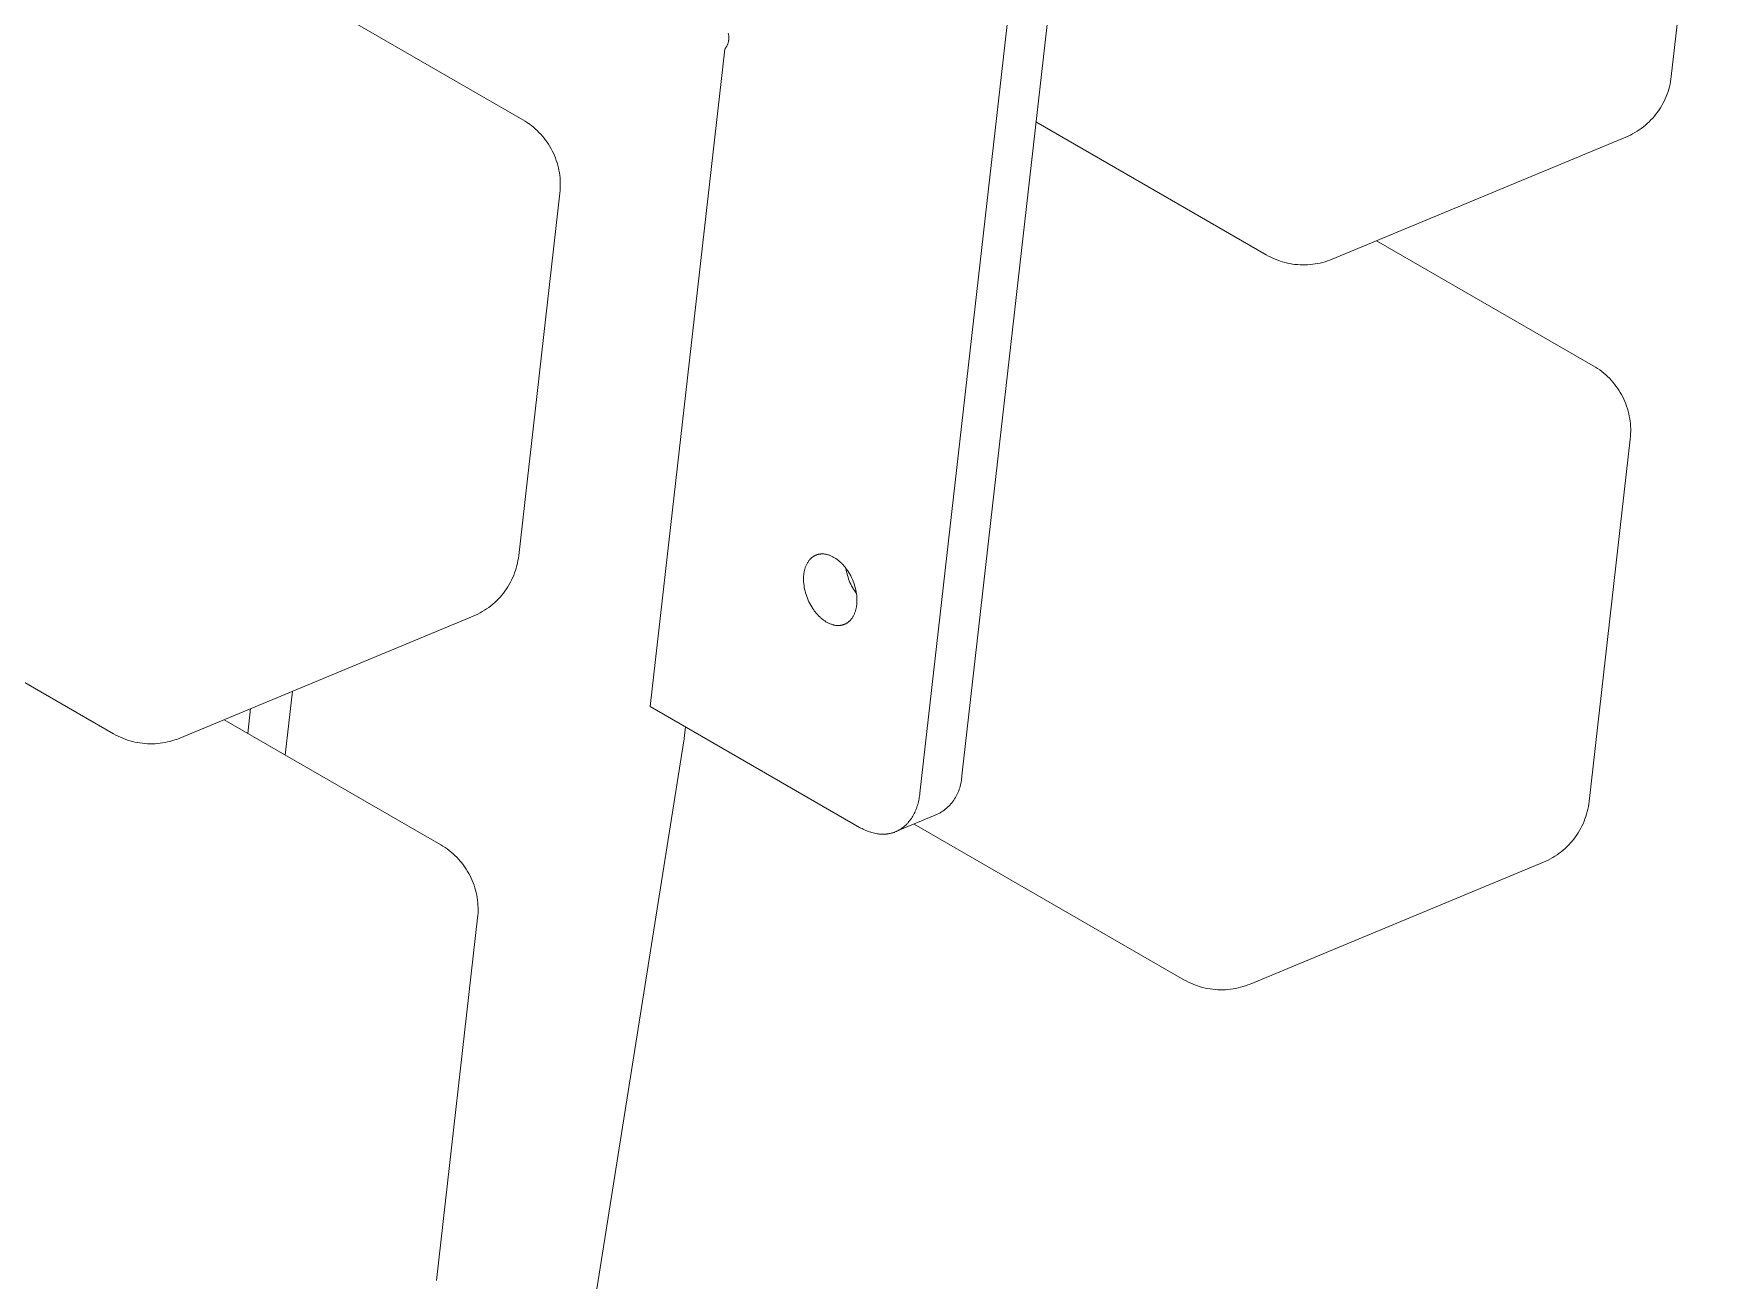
# Model space of a CAD drawing. Header units: inches. Extents: x -6 to 177, y -6 to 113.
# Drawn here: x 171.907 to 176.325, y 95.121 to 98.402 of the extents above; entities that cross this region are included whole.
import ezdxf

# ---------------------------------------------------------------- set-up
doc = ezdxf.new("R2010")
doc.units = ezdxf.units.IN
doc.layers.add('ZANO_R', color=7, linetype='Continuous', lineweight=0)

msp = doc.modelspace()

# ---------------------------------------------------------------- linework, layer by layer
at = {"layer": 'ZANO_R'}
for p, q in [((172.11757, 96.55939), (163.9347, 101.28377)), ((174.34954, 96.44894), (174.86713, 101.01403)), ((174.23926, 96.40311), (174.75684, 100.96819)), ((176.32474, 99.24291), (176.21659, 98.28901)), ((172.62442, 98.50432), (173.19462, 98.17512)), ((173.73472, 98.40348), (173.73513, 98.40199)), ((173.73513, 98.40199), (173.73549, 98.40049)), ((173.73549, 98.40049), (173.7358, 98.39898)), ((173.7358, 98.39898), (173.73605, 98.39746)), ((173.73619, 98.38516), (173.73597, 98.38364)), ((173.73605, 98.39746), (173.73625, 98.39593)), ((173.73636, 98.38669), (173.73619, 98.38516)), ((173.73625, 98.39593), (173.73641, 98.3944)), ((173.73647, 98.38823), (173.73636, 98.38669)), ((173.73641, 98.3944), (173.7365, 98.39286)), ((173.73654, 98.38977), (173.73647, 98.38823)), ((173.7365, 98.39286), (173.73655, 98.39132)), ((173.73655, 98.39132), (173.73654, 98.38977)), ((173.72564, 98.36157), (173.52947, 96.63141)), ((173.72663, 98.36275), (173.72564, 98.36157)), ((173.72758, 98.36397), (173.72663, 98.36275)), ((173.72848, 98.36522), (173.72758, 98.36397)), ((173.72934, 98.3665), (173.72848, 98.36522)), ((173.73016, 98.3678), (173.72934, 98.3665)), ((173.73093, 98.36914), (173.73016, 98.3678)), ((173.73166, 98.3705), (173.73093, 98.36914)), ((173.73234, 98.37189), (173.73166, 98.3705)), ((173.73297, 98.37329), (173.73234, 98.37189)), ((173.73355, 98.37472), (173.73297, 98.37329)), ((173.73408, 98.37617), (173.73355, 98.37472)), ((173.73456, 98.37763), (173.73408, 98.37617)), ((173.73499, 98.37912), (173.73456, 98.37763)), ((173.73537, 98.38061), (173.73499, 98.37912)), ((173.73569, 98.38212), (173.73537, 98.38061)), ((173.73597, 98.38364), (173.73569, 98.38212)), ((176.20993, 98.25593), (176.20792, 98.24948)), ((176.21172, 98.26244), (176.20993, 98.25593)), ((176.21328, 98.26902), (176.21172, 98.26244)), ((176.21461, 98.27564), (176.21328, 98.26902)), ((176.21572, 98.28231), (176.21461, 98.27564)), ((176.21659, 98.28901), (176.21572, 98.28231)), ((176.19135, 98.21255), (176.18787, 98.20676)), ((176.19464, 98.21846), (176.19135, 98.21255)), ((176.19772, 98.22447), (176.19464, 98.21846)), ((176.20059, 98.23059), (176.19772, 98.22447)), ((176.20325, 98.2368), (176.20059, 98.23059)), ((176.2057, 98.2431), (176.20325, 98.2368)), ((176.20792, 98.24948), (176.2057, 98.2431)), ((173.19462, 98.17512), (173.20037, 98.17166)), ((173.20037, 98.17166), (173.20601, 98.16801)), ((173.20601, 98.16801), (173.21152, 98.16417)), ((173.21152, 98.16417), (173.2169, 98.16014)), ((175.15052, 97.81985), (174.54464, 98.16965)), ((176.1533, 98.16542), (176.14822, 98.16097)), ((176.15823, 98.17005), (176.1533, 98.16542)), ((176.16299, 98.17484), (176.15823, 98.17005)), ((176.16758, 98.1798), (176.16299, 98.17484)), ((176.17201, 98.1849), (176.16758, 98.1798)), ((176.17625, 98.19016), (176.17201, 98.1849)), ((176.18031, 98.19556), (176.17625, 98.19016)), ((176.18419, 98.2011), (176.18031, 98.19556)), ((176.18787, 98.20676), (176.18419, 98.2011)), ((173.2169, 98.16014), (173.22213, 98.15593)), ((173.22213, 98.15593), (173.22722, 98.15155)), ((173.22722, 98.15155), (173.23216, 98.14699)), ((173.23216, 98.14699), (173.23693, 98.14227)), ((173.23693, 98.14227), (173.24155, 98.13739)), ((173.24155, 98.13739), (173.24599, 98.13235)), ((173.24599, 98.13235), (173.25026, 98.12717)), ((173.25026, 98.12717), (173.25435, 98.12184)), ((173.25435, 98.12184), (173.25826, 98.11638)), ((176.09653, 98.12939), (175.3245, 97.80855)), ((176.10272, 98.13209), (176.09653, 98.12939)), ((176.10882, 98.135), (176.10272, 98.13209)), ((176.11481, 98.13812), (176.10882, 98.135)), ((176.1207, 98.14144), (176.11481, 98.13812)), ((176.12646, 98.14497), (176.1207, 98.14144)), ((176.13211, 98.14868), (176.12646, 98.14497)), ((176.13762, 98.15259), (176.13211, 98.14868)), ((176.14299, 98.15669), (176.13762, 98.15259)), ((176.14822, 98.16097), (176.14299, 98.15669)), ((173.25826, 98.11638), (173.26198, 98.11078)), ((173.26198, 98.11078), (173.2655, 98.10507)), ((173.2655, 98.10507), (173.26883, 98.09923)), ((173.26883, 98.09923), (173.27196, 98.09329)), ((173.27196, 98.09329), (173.27488, 98.08724)), ((173.27488, 98.08724), (173.27759, 98.08109)), ((173.27759, 98.08109), (173.2801, 98.07486)), ((173.2801, 98.07486), (173.28238, 98.06855)), ((173.28238, 98.06855), (173.28446, 98.06216)), ((173.28446, 98.06216), (173.28631, 98.0557)), ((173.28631, 98.0557), (173.28794, 98.04918)), ((173.28794, 98.04918), (173.28935, 98.04262)), ((173.28935, 98.04262), (173.29053, 98.036)), ((173.29053, 98.036), (173.29149, 98.02936)), ((173.29149, 98.02936), (173.29222, 98.02268)), ((173.29244, 97.98913), (173.2918, 97.98245)), ((173.29222, 98.02268), (173.29272, 98.01598)), ((173.29285, 97.99584), (173.29244, 97.98913)), ((173.29272, 98.01598), (173.293, 98.00927)), ((173.29304, 98.00255), (173.29285, 97.99584)), ((173.293, 98.00927), (173.29304, 98.00255)), ((173.2918, 97.98245), (173.18364, 97.02855)), ((175.44106, 97.85699), (176.01126, 97.52778)), ((175.15637, 97.8166), (175.15052, 97.81985)), ((175.16232, 97.81356), (175.15637, 97.8166)), ((175.16838, 97.81072), (175.16232, 97.81356)), ((175.17453, 97.80808), (175.16838, 97.81072)), ((175.18076, 97.80566), (175.17453, 97.80808)), ((175.18708, 97.80345), (175.18076, 97.80566)), ((175.19346, 97.80146), (175.18708, 97.80345)), ((175.19991, 97.79968), (175.19346, 97.80146)), ((175.20642, 97.79812), (175.19991, 97.79968)), ((175.21297, 97.79679), (175.20642, 97.79812)), ((175.21957, 97.79568), (175.21297, 97.79679)), ((175.2262, 97.79479), (175.21957, 97.79568)), ((175.23286, 97.79413), (175.2262, 97.79479)), ((175.23953, 97.7937), (175.23286, 97.79413)), ((175.24622, 97.79349), (175.23953, 97.7937)), ((175.25291, 97.79351), (175.24622, 97.79349)), ((175.25959, 97.79376), (175.25291, 97.79351)), ((175.26626, 97.79424), (175.25959, 97.79376)), ((175.27292, 97.79494), (175.26626, 97.79424)), ((175.27954, 97.79587), (175.27292, 97.79494)), ((175.28613, 97.79702), (175.27954, 97.79587)), ((175.29268, 97.79839), (175.28613, 97.79702)), ((175.29917, 97.79999), (175.29268, 97.79839)), ((175.30561, 97.8018), (175.29917, 97.79999)), ((175.31198, 97.80384), (175.30561, 97.8018)), ((175.31828, 97.80609), (175.31198, 97.80384)), ((175.3245, 97.80855), (175.31828, 97.80609)), ((176.01126, 97.52778), (176.01702, 97.52433)), ((176.01702, 97.52433), (176.02265, 97.52067)), ((176.02265, 97.52067), (176.02816, 97.51683)), ((176.02816, 97.51683), (176.03354, 97.5128)), ((176.03354, 97.5128), (176.03877, 97.5086)), ((176.03877, 97.5086), (176.04386, 97.50421)), ((176.04386, 97.50421), (176.0488, 97.49966)), ((176.0488, 97.49966), (176.05358, 97.49493)), ((176.05358, 97.49493), (176.05819, 97.49005)), ((176.05819, 97.49005), (176.06263, 97.48502)), ((176.06263, 97.48502), (176.0669, 97.47983)), ((176.0669, 97.47983), (176.071, 97.4745)), ((176.071, 97.4745), (176.0749, 97.46904)), ((176.0749, 97.46904), (176.07862, 97.46345)), ((176.07862, 97.46345), (176.08214, 97.45773)), ((176.08214, 97.45773), (176.08547, 97.45189)), ((176.08547, 97.45189), (176.0886, 97.44595)), ((176.0886, 97.44595), (176.09152, 97.4399)), ((176.09152, 97.4399), (176.09424, 97.43376)), ((176.09424, 97.43376), (176.09674, 97.42752)), ((176.09674, 97.42752), (176.09903, 97.42121)), ((176.09903, 97.42121), (176.1011, 97.41482)), ((176.1011, 97.41482), (176.10295, 97.40836)), ((176.10295, 97.40836), (176.10458, 97.40185)), ((176.10458, 97.40185), (176.10599, 97.39528)), ((176.10599, 97.39528), (176.10718, 97.38867)), ((176.10718, 97.38867), (176.10813, 97.38202)), ((176.10813, 97.38202), (176.10886, 97.37534)), ((176.10886, 97.37534), (176.10936, 97.36864)), ((176.10936, 97.36864), (176.10964, 97.36193)), ((176.10844, 97.33511), (176.00029, 96.38121)), ((176.10908, 97.3418), (176.10844, 97.33511)), ((176.1095, 97.3485), (176.10908, 97.3418)), ((176.10968, 97.35522), (176.1095, 97.3485)), ((176.10964, 97.36193), (176.10968, 97.35522)), ((173.18166, 97.01518), (173.18033, 97.00856)), ((173.18277, 97.02185), (173.18166, 97.01518)), ((173.18364, 97.02855), (173.18277, 97.02185)), ((173.94698, 97.01484), (173.94807, 97.01622)), ((173.94807, 97.01622), (173.94919, 97.01755)), ((173.94919, 97.01755), (173.94977, 97.0182)), ((173.94977, 97.0182), (173.95035, 97.01884)), ((173.95035, 97.01884), (173.95095, 97.01946)), ((173.95095, 97.01946), (173.95156, 97.02008)), ((173.95156, 97.02008), (173.95217, 97.02068)), ((173.95217, 97.02068), (173.95279, 97.02126)), ((173.95279, 97.02126), (173.95343, 97.02184)), ((173.95343, 97.02184), (173.95407, 97.0224)), ((173.95407, 97.0224), (173.95472, 97.02294)), ((173.95472, 97.02294), (173.95538, 97.02348)), ((173.95538, 97.02348), (173.95605, 97.024)), ((173.95605, 97.024), (173.95672, 97.0245)), ((173.95672, 97.0245), (173.9574, 97.025)), ((173.9574, 97.025), (173.9581, 97.02547)), ((173.9581, 97.02547), (173.9588, 97.02594)), ((173.9588, 97.02594), (173.9595, 97.02638)), ((173.9595, 97.02638), (173.96022, 97.02682)), ((173.96022, 97.02682), (173.96094, 97.02724)), ((173.96094, 97.02724), (173.96167, 97.02764)), ((173.96167, 97.02764), (173.9624, 97.02803)), ((173.9624, 97.02803), (173.96315, 97.0284)), ((173.96315, 97.0284), (173.9639, 97.02876)), ((173.9639, 97.02876), (173.96465, 97.02911)), ((173.96465, 97.02911), (173.96541, 97.02944)), ((173.96541, 97.02944), (173.96618, 97.02975)), ((173.96618, 97.02975), (173.96695, 97.03005)), ((173.96695, 97.03005), (173.96773, 97.03033)), ((173.96773, 97.03033), (173.96852, 97.0306)), ((173.96852, 97.0306), (173.96931, 97.03085)), ((173.96931, 97.03085), (173.9701, 97.03109)), ((173.9701, 97.03109), (173.9709, 97.03131)), ((173.9709, 97.03131), (173.9717, 97.03151)), ((173.9717, 97.03151), (173.97251, 97.0317)), ((173.97251, 97.0317), (173.97332, 97.03187)), ((173.97332, 97.03187), (173.97414, 97.03203)), ((173.97414, 97.03203), (173.97496, 97.03218)), ((173.97496, 97.03218), (173.97578, 97.0323)), ((173.97578, 97.0323), (173.97661, 97.03241)), ((173.97661, 97.03241), (173.97744, 97.03251)), ((173.97744, 97.03251), (173.97827, 97.03259)), ((173.97827, 97.03259), (173.9791, 97.03266)), ((173.9791, 97.03266), (173.97994, 97.03271)), ((173.97994, 97.03271), (173.98078, 97.03275)), ((173.98078, 97.03275), (173.98162, 97.03277)), ((173.98162, 97.03277), (173.98246, 97.03277)), ((173.98246, 97.03277), (173.9833, 97.03276)), ((173.9833, 97.03276), (173.98499, 97.0327)), ((173.98499, 97.0327), (173.98669, 97.03258)), ((173.98669, 97.03258), (173.98838, 97.0324)), ((173.98838, 97.0324), (173.99008, 97.03217)), ((173.99008, 97.03217), (173.99177, 97.03188)), ((173.99177, 97.03188), (173.99346, 97.03154)), ((173.99346, 97.03154), (173.99515, 97.03114)), ((173.99515, 97.03114), (173.99682, 97.0307)), ((173.99682, 97.0307), (173.9985, 97.0302)), ((173.9985, 97.0302), (174.00016, 97.02966)), ((174.00016, 97.02966), (174.00181, 97.02907)), ((174.00181, 97.02907), (174.00345, 97.02843)), ((174.00345, 97.02843), (174.00508, 97.02775)), ((174.00508, 97.02775), (174.00669, 97.02703)), ((174.00669, 97.02703), (174.00829, 97.02627)), ((174.00829, 97.02627), (174.00987, 97.02547)), ((174.00987, 97.02547), (174.01144, 97.02464)), ((174.01144, 97.02464), (174.01299, 97.02377)), ((174.01299, 97.02377), (174.01453, 97.02285)), ((174.01453, 97.02285), (174.01608, 97.02189)), ((174.01608, 97.02189), (174.01764, 97.02088)), ((174.01764, 97.02088), (174.0192, 97.01981)), ((174.0192, 97.01981), (174.02077, 97.01869)), ((174.02077, 97.01869), (174.02234, 97.01753)), ((174.02234, 97.01753), (174.02391, 97.01631)), ((174.02391, 97.01631), (174.02549, 97.01503)), ((174.02549, 97.01503), (174.02706, 97.01371)), ((173.1703, 96.97634), (173.16764, 96.97013)), ((173.17275, 96.98264), (173.1703, 96.97634)), ((173.17497, 96.98902), (173.17275, 96.98264)), ((173.17698, 96.99547), (173.17497, 96.98902)), ((173.17877, 97.00199), (173.17698, 96.99547)), ((173.18033, 97.00856), (173.17877, 97.00199)), ((173.93308, 96.96893), (173.93314, 96.97097)), ((173.93314, 96.97097), (173.93323, 96.97297)), ((173.93323, 96.97297), (173.93336, 96.97495)), ((173.93336, 96.97495), (173.93353, 96.97688)), ((173.93353, 96.97688), (173.93372, 96.97878)), ((173.93372, 96.97878), (173.93396, 96.98066)), ((173.93396, 96.98066), (173.93422, 96.98254)), ((173.93422, 96.98254), (173.93453, 96.98441)), ((173.93453, 96.98441), (173.93487, 96.98627)), ((173.93487, 96.98627), (173.93526, 96.98813)), ((173.93526, 96.98813), (173.93568, 96.98997)), ((173.93568, 96.98997), (173.93614, 96.9918)), ((173.93614, 96.9918), (173.93664, 96.99361)), ((173.93664, 96.99361), (173.93719, 96.99541)), ((173.93719, 96.99541), (173.93777, 96.99718)), ((173.93777, 96.99718), (173.9384, 96.99894)), ((173.9384, 96.99894), (173.93907, 97.00067)), ((173.93907, 97.00067), (173.93978, 97.00237)), ((173.93978, 97.00237), (173.94053, 97.00405)), ((173.94053, 97.00405), (173.94133, 97.0057)), ((173.94133, 97.0057), (173.94217, 97.00731)), ((173.94217, 97.00731), (173.94305, 97.00889)), ((173.94305, 97.00889), (173.94397, 97.01044)), ((173.94397, 97.01044), (173.94493, 97.01195)), ((173.94493, 97.01195), (173.94594, 97.01341)), ((173.94594, 97.01341), (173.94698, 97.01484)), ((174.02706, 97.01371), (174.02863, 97.01233)), ((174.02863, 97.01233), (174.0302, 97.0109)), ((174.0302, 97.0109), (174.03176, 97.00942)), ((174.03176, 97.00942), (174.03332, 97.00789)), ((174.03332, 97.00789), (174.03487, 97.00631)), ((174.03487, 97.00631), (174.0364, 97.00468)), ((174.0364, 97.00468), (174.03793, 97.00299)), ((174.03793, 97.00299), (174.03944, 97.00127)), ((174.03944, 97.00127), (174.04094, 96.99949)), ((174.04094, 96.99949), (174.04241, 96.99766)), ((174.04241, 96.99766), (174.04387, 96.9958)), ((174.04387, 96.9958), (174.04532, 96.99388)), ((174.04465, 96.99477), (174.04545, 96.98999)), ((174.04532, 96.99388), (174.04673, 96.99193)), ((174.04545, 96.98999), (174.0464, 96.98523)), ((174.0464, 96.98523), (174.0475, 96.98051)), ((174.04673, 96.99193), (174.04813, 96.98993)), ((174.0475, 96.98051), (174.04876, 96.97582)), ((174.04813, 96.98993), (174.0495, 96.98789)), ((174.04876, 96.97582), (174.05017, 96.97118)), ((174.0495, 96.98789), (174.05216, 96.98371)), ((174.05017, 96.97118), (174.05174, 96.96659)), ((174.05216, 96.98371), (174.0547, 96.97939)), ((174.0547, 96.97939), (174.05711, 96.97495)), ((174.05711, 96.97495), (174.05937, 96.97041)), ((173.1433, 96.9297), (173.13906, 96.92445)), ((173.14736, 96.9351), (173.1433, 96.9297)), ((173.15124, 96.94064), (173.14736, 96.9351)), ((173.15492, 96.94631), (173.15124, 96.94064)), ((173.15841, 96.95209), (173.15492, 96.94631)), ((173.16169, 96.958), (173.15841, 96.95209)), ((173.16477, 96.96401), (173.16169, 96.958)), ((173.16764, 96.97013), (173.16477, 96.96401)), ((173.93306, 96.96685), (173.93308, 96.96893)), ((173.93307, 96.96475), (173.93306, 96.96685)), ((173.93313, 96.96261), (173.93307, 96.96475)), ((173.93322, 96.96045), (173.93313, 96.96261)), ((173.93336, 96.95826), (173.93322, 96.96045)), ((173.93354, 96.95604), (173.93336, 96.95826)), ((173.93375, 96.9538), (173.93354, 96.95604)), ((173.93432, 96.94924), (173.93375, 96.9538)), ((173.93506, 96.94461), (173.93432, 96.94924)), ((173.93597, 96.93992), (173.93506, 96.94461)), ((173.93707, 96.93518), (173.93597, 96.93992)), ((173.93834, 96.93041), (173.93707, 96.93518)), ((173.93979, 96.92563), (173.93834, 96.93041)), ((174.05174, 96.96659), (174.05345, 96.96205)), ((174.05345, 96.96205), (174.05531, 96.95758)), ((174.05531, 96.95758), (174.05732, 96.95316)), ((174.05732, 96.95316), (174.05947, 96.94881)), ((174.05937, 96.97041), (174.06149, 96.96578)), ((174.05947, 96.94881), (174.06176, 96.94454)), ((174.06149, 96.96578), (174.06345, 96.96108)), ((174.06176, 96.94454), (174.0642, 96.94034)), ((174.06345, 96.96108), (174.06525, 96.95634)), ((174.0642, 96.94034), (174.06676, 96.93623)), ((174.06525, 96.95634), (174.06687, 96.95157)), ((174.06676, 96.93623), (174.06946, 96.9322)), ((174.06687, 96.95157), (174.06832, 96.94679)), ((174.06832, 96.94679), (174.06959, 96.94202)), ((174.06946, 96.9322), (174.07229, 96.92826)), ((174.06959, 96.94202), (174.07068, 96.93728)), ((174.07068, 96.93728), (174.0716, 96.93258)), ((174.0716, 96.93258), (174.07234, 96.92795)), ((174.07234, 96.92795), (174.0729, 96.9234)), ((173.09352, 96.88451), (173.08775, 96.88099)), ((173.09916, 96.88823), (173.09352, 96.88451)), ((173.10467, 96.89213), (173.09916, 96.88823)), ((173.11004, 96.89623), (173.10467, 96.89213)), ((173.11527, 96.90051), (173.11004, 96.89623)), ((173.12035, 96.90496), (173.11527, 96.90051)), ((173.12528, 96.90959), (173.12035, 96.90496)), ((173.13004, 96.91438), (173.12528, 96.90959)), ((173.13464, 96.91934), (173.13004, 96.91438)), ((173.13906, 96.92445), (173.13464, 96.91934)), ((173.94141, 96.92086), (173.93979, 96.92563)), ((173.94321, 96.91611), (173.94141, 96.92086)), ((173.94516, 96.91142), (173.94321, 96.91611)), ((173.94728, 96.90679), (173.94516, 96.91142)), ((173.94955, 96.90225), (173.94728, 96.90679)), ((173.95196, 96.89781), (173.94955, 96.90225)), ((173.9545, 96.89348), (173.95196, 96.89781)), ((173.95716, 96.8893), (173.9545, 96.89348)), ((173.95853, 96.88727), (173.95716, 96.8893)), ((173.95992, 96.88527), (173.95853, 96.88727)), ((173.96134, 96.88331), (173.95992, 96.88527)), ((173.96278, 96.8814), (173.96134, 96.88331)), ((174.07001, 96.88359), (174.06947, 96.88179)), ((174.07052, 96.8854), (174.07001, 96.88359)), ((174.07098, 96.88723), (174.07052, 96.8854)), ((174.0714, 96.88907), (174.07098, 96.88723)), ((174.07178, 96.89092), (174.0714, 96.88907)), ((174.07213, 96.89278), (174.07178, 96.89092)), ((174.07243, 96.89465), (174.07213, 96.89278)), ((174.0727, 96.89653), (174.07243, 96.89465)), ((174.07293, 96.89841), (174.0727, 96.89653)), ((174.0729, 96.9234), (174.07312, 96.92116)), ((174.07313, 96.90031), (174.07293, 96.89841)), ((174.07312, 96.92116), (174.0733, 96.91894)), ((174.07329, 96.90225), (174.07313, 96.90031)), ((174.07342, 96.90422), (174.07329, 96.90225)), ((174.0733, 96.91894), (174.07343, 96.91674)), ((174.07352, 96.90623), (174.07342, 96.90422)), ((174.07343, 96.91674), (174.07353, 96.91458)), ((174.07358, 96.90827), (174.07352, 96.90623)), ((174.07353, 96.91458), (174.07358, 96.91245)), ((174.07358, 96.91245), (174.0736, 96.91034)), ((174.0736, 96.91034), (174.07358, 96.90827)), ((173.06358, 96.86893), (172.29156, 96.54809)), ((173.06977, 96.87163), (173.06358, 96.86893)), ((173.07587, 96.87455), (173.06977, 96.87163)), ((173.08187, 96.87766), (173.07587, 96.87455)), ((173.08775, 96.88099), (173.08187, 96.87766)), ((173.96424, 96.87953), (173.96278, 96.8814)), ((173.96572, 96.87771), (173.96424, 96.87953)), ((173.96722, 96.87593), (173.96572, 96.87771)), ((173.96873, 96.8742), (173.96722, 96.87593)), ((173.97025, 96.87252), (173.96873, 96.8742)), ((173.97179, 96.87089), (173.97025, 96.87252)), ((173.97334, 96.8693), (173.97179, 96.87089)), ((173.97489, 96.86777), (173.97334, 96.8693)), ((173.97646, 96.86629), (173.97489, 96.86777)), ((173.97802, 96.86486), (173.97646, 96.86629)), ((173.97959, 96.86349), (173.97802, 96.86486)), ((173.98117, 96.86216), (173.97959, 96.86349)), ((173.98274, 96.86089), (173.98117, 96.86216)), ((173.98432, 96.85967), (173.98274, 96.86089)), ((173.98589, 96.8585), (173.98432, 96.85967)), ((173.98746, 96.85738), (173.98589, 96.8585)), ((173.98902, 96.85632), (173.98746, 96.85738)), ((173.99058, 96.8553), (173.98902, 96.85632)), ((173.99213, 96.85434), (173.99058, 96.8553)), ((173.99367, 96.85343), (173.99213, 96.85434)), ((173.99522, 96.85256), (173.99367, 96.85343)), ((173.99678, 96.85172), (173.99522, 96.85256)), ((173.99837, 96.85092), (173.99678, 96.85172)), ((173.99997, 96.85016), (173.99837, 96.85092)), ((174.00158, 96.84944), (173.99997, 96.85016)), ((174.00321, 96.84876), (174.00158, 96.84944)), ((174.00485, 96.84813), (174.00321, 96.84876)), ((174.0065, 96.84754), (174.00485, 96.84813)), ((174.00816, 96.84699), (174.0065, 96.84754)), ((174.00983, 96.8465), (174.00816, 96.84699)), ((174.01151, 96.84605), (174.00983, 96.8465)), ((174.0132, 96.84566), (174.01151, 96.84605)), ((174.01489, 96.84532), (174.0132, 96.84566)), ((174.01658, 96.84503), (174.01489, 96.84532)), ((174.01828, 96.84479), (174.01658, 96.84503)), ((174.01997, 96.84462), (174.01828, 96.84479)), ((174.02166, 96.8445), (174.01997, 96.84462)), ((174.02336, 96.84443), (174.02166, 96.8445)), ((174.0242, 96.84442), (174.02336, 96.84443)), ((174.02504, 96.84443), (174.0242, 96.84442)), ((174.02588, 96.84445), (174.02504, 96.84443)), ((174.02672, 96.84449), (174.02588, 96.84445)), ((174.02756, 96.84454), (174.02672, 96.84449)), ((174.02839, 96.8446), (174.02756, 96.84454)), ((174.02922, 96.84468), (174.02839, 96.8446)), ((174.03005, 96.84478), (174.02922, 96.84468)), ((174.03088, 96.84489), (174.03005, 96.84478)), ((174.0317, 96.84502), (174.03088, 96.84489)), ((174.03252, 96.84516), (174.0317, 96.84502)), ((174.03333, 96.84532), (174.03252, 96.84516)), ((174.03415, 96.8455), (174.03333, 96.84532)), ((174.03495, 96.84568), (174.03415, 96.8455)), ((174.03576, 96.84589), (174.03495, 96.84568)), ((174.03656, 96.84611), (174.03576, 96.84589)), ((174.03735, 96.84635), (174.03656, 96.84611)), ((174.03814, 96.8466), (174.03735, 96.84635)), ((174.03892, 96.84686), (174.03814, 96.8466)), ((174.0397, 96.84715), (174.03892, 96.84686)), ((174.04048, 96.84744), (174.0397, 96.84715)), ((174.04124, 96.84776), (174.04048, 96.84744)), ((174.04201, 96.84809), (174.04124, 96.84776)), ((174.04276, 96.84843), (174.04201, 96.84809)), ((174.04351, 96.84879), (174.04276, 96.84843)), ((174.04425, 96.84916), (174.04351, 96.84879)), ((174.04499, 96.84955), (174.04425, 96.84916)), ((174.04572, 96.84996), (174.04499, 96.84955)), ((174.04644, 96.85038), (174.04572, 96.84996)), ((174.04715, 96.85081), (174.04644, 96.85038)), ((174.04786, 96.85126), (174.04715, 96.85081)), ((174.04856, 96.85172), (174.04786, 96.85126)), ((174.04925, 96.8522), (174.04856, 96.85172)), ((174.04994, 96.85269), (174.04925, 96.8522)), ((174.05061, 96.8532), (174.04994, 96.85269)), ((174.05128, 96.85372), (174.05061, 96.8532)), ((174.05194, 96.85425), (174.05128, 96.85372)), ((174.05259, 96.8548), (174.05194, 96.85425)), ((174.05323, 96.85536), (174.05259, 96.8548)), ((174.05386, 96.85593), (174.05323, 96.85536)), ((174.05449, 96.85652), (174.05386, 96.85593)), ((174.0551, 96.85712), (174.05449, 96.85652)), ((174.05571, 96.85773), (174.0551, 96.85712)), ((174.0563, 96.85836), (174.05571, 96.85773)), ((174.05689, 96.85899), (174.0563, 96.85836)), ((174.05747, 96.85964), (174.05689, 96.85899)), ((174.05859, 96.86098), (174.05747, 96.85964)), ((174.05968, 96.86236), (174.05859, 96.86098)), ((174.06072, 96.86378), (174.05968, 96.86236)), ((174.06173, 96.86525), (174.06072, 96.86378)), ((174.06269, 96.86676), (174.06173, 96.86525)), ((174.06361, 96.8683), (174.06269, 96.86676)), ((174.06449, 96.86988), (174.06361, 96.8683)), ((174.06533, 96.8715), (174.06449, 96.86988)), ((174.06612, 96.87315), (174.06533, 96.8715)), ((174.06688, 96.87482), (174.06612, 96.87315)), ((174.06759, 96.87653), (174.06688, 96.87482)), ((174.06826, 96.87826), (174.06759, 96.87653)), ((174.06888, 96.88001), (174.06826, 96.87826)), ((174.06947, 96.88179), (174.06888, 96.88001)), ((172.58819, 96.67137), (172.56917, 96.50354)), ((172.4779, 96.62554), (172.47053, 96.56049)), ((173.52947, 96.63141), (174.08073, 96.31314)), ((172.40811, 96.59653), (172.97831, 96.26733)), ((173.61909, 96.54725), (173.62254, 96.57768)), ((172.09942, 86.96644), (173.61825, 96.54108)), ((172.12342, 96.55615), (172.11757, 96.55939)), ((172.12938, 96.5531), (172.12342, 96.55615)), ((172.13543, 96.55026), (172.12938, 96.5531)), ((172.14158, 96.54763), (172.13543, 96.55026)), ((172.14782, 96.5452), (172.14158, 96.54763)), ((172.15413, 96.54299), (172.14782, 96.5452)), ((172.16051, 96.541), (172.15413, 96.54299)), ((172.16696, 96.53922), (172.16051, 96.541)), ((172.17347, 96.53767), (172.16696, 96.53922)), ((172.18002, 96.53633), (172.17347, 96.53767)), ((172.18662, 96.53522), (172.18002, 96.53633)), ((172.19325, 96.53434), (172.18662, 96.53522)), ((172.19991, 96.53368), (172.19325, 96.53434)), ((172.20658, 96.53324), (172.19991, 96.53368)), ((172.21327, 96.53304), (172.20658, 96.53324)), ((172.21996, 96.53306), (172.21327, 96.53304)), ((172.22664, 96.5333), (172.21996, 96.53306)), ((172.23332, 96.53378), (172.22664, 96.5333)), ((172.23997, 96.53448), (172.23332, 96.53378)), ((172.24659, 96.53541), (172.23997, 96.53448)), ((172.25318, 96.53656), (172.24659, 96.53541)), ((172.25973, 96.53793), (172.25318, 96.53656)), ((172.26623, 96.53953), (172.25973, 96.53793)), ((172.27266, 96.54135), (172.26623, 96.53953)), ((172.27904, 96.54338), (172.27266, 96.54135)), ((172.28534, 96.54563), (172.27904, 96.54338)), ((172.29156, 96.54809), (172.28534, 96.54563)), ((173.61825, 96.54108), (173.6187, 96.54416)), ((173.6187, 96.54416), (173.61909, 96.54725)), ((174.34858, 96.43683), (174.34904, 96.44086)), ((174.34904, 96.44086), (174.34936, 96.4449)), ((174.34936, 96.4449), (174.34954, 96.44894)), ((174.23826, 96.3956), (174.23879, 96.39935)), ((174.23879, 96.39935), (174.23926, 96.40311)), ((174.33463, 96.39479), (174.33655, 96.39836)), ((174.33655, 96.39836), (174.33834, 96.40199)), ((174.33834, 96.40199), (174.34, 96.40568)), ((174.34, 96.40568), (174.34154, 96.40943)), ((174.34154, 96.40943), (174.34294, 96.41323)), ((174.34294, 96.41323), (174.34422, 96.41708)), ((174.34422, 96.41708), (174.34536, 96.42096)), ((174.34536, 96.42096), (174.34637, 96.42489)), ((174.34637, 96.42489), (174.34724, 96.42884)), ((174.34724, 96.42884), (174.34798, 96.43283)), ((174.34798, 96.43283), (174.34858, 96.43683)), ((174.22405, 96.34928), (174.22564, 96.35258)), ((174.22564, 96.35258), (174.22715, 96.35593)), ((174.22715, 96.35593), (174.22857, 96.35934)), ((174.22857, 96.35934), (174.22991, 96.3628)), ((174.22991, 96.3628), (174.23116, 96.36631)), ((174.23116, 96.36631), (174.23233, 96.36986)), ((174.23233, 96.36986), (174.23342, 96.37346)), ((174.23342, 96.37346), (174.23442, 96.37708)), ((174.23442, 96.37708), (174.23535, 96.38074)), ((174.23535, 96.38074), (174.23619, 96.38442)), ((174.23619, 96.38442), (174.23696, 96.38813)), ((174.23696, 96.38813), (174.23764, 96.39185)), ((174.23764, 96.39185), (174.23826, 96.3956)), ((174.29295, 96.35149), (174.29637, 96.35366)), ((174.29637, 96.35366), (174.29972, 96.35594)), ((174.29972, 96.35594), (174.30299, 96.35834)), ((174.30299, 96.35834), (174.30617, 96.36084)), ((174.30617, 96.36084), (174.30926, 96.36345)), ((174.30926, 96.36345), (174.31227, 96.36617)), ((174.31227, 96.36617), (174.31518, 96.36899)), ((174.31518, 96.36899), (174.31799, 96.37191)), ((174.31799, 96.37191), (174.32069, 96.37492)), ((174.32069, 96.37492), (174.3233, 96.37803)), ((174.3233, 96.37803), (174.32579, 96.38122)), ((174.32579, 96.38122), (174.32818, 96.3845)), ((174.32818, 96.3845), (174.33045, 96.38785)), ((174.33045, 96.38785), (174.3326, 96.39128)), ((174.3326, 96.39128), (174.33463, 96.39479)), ((175.99541, 96.35465), (175.99363, 96.34813)), ((175.99697, 96.36122), (175.99541, 96.35465)), ((175.9983, 96.36785), (175.99697, 96.36122)), ((175.99941, 96.37451), (175.9983, 96.36785)), ((176.00029, 96.38121), (175.99941, 96.37451)), ((174.08073, 96.31314), (174.08383, 96.3114)), ((174.08383, 96.3114), (174.08696, 96.30973)), ((174.08696, 96.30973), (174.09012, 96.30813)), ((174.09012, 96.30813), (174.09332, 96.30661)), ((174.28589, 96.34752), (174.17588, 96.3018)), ((174.1877, 96.30791), (174.18911, 96.3088)), ((174.18911, 96.3088), (174.19051, 96.30973)), ((174.19051, 96.30973), (174.1919, 96.31069)), ((174.1919, 96.31069), (174.19326, 96.31167)), ((174.19326, 96.31167), (174.19461, 96.31268)), ((174.19461, 96.31268), (174.19595, 96.31372)), ((174.19595, 96.31372), (174.19727, 96.31479)), ((174.19727, 96.31479), (174.19857, 96.31588)), ((174.19857, 96.31588), (174.19985, 96.317)), ((174.19985, 96.317), (174.20112, 96.31815)), ((174.20112, 96.31815), (174.20236, 96.31932)), ((174.20236, 96.31932), (174.20359, 96.32052)), ((174.20359, 96.32052), (174.2048, 96.32175)), ((174.2048, 96.32175), (174.206, 96.323)), ((174.206, 96.323), (174.20717, 96.32427)), ((174.20717, 96.32427), (174.20832, 96.32557)), ((174.20832, 96.32557), (174.21057, 96.32824)), ((174.21057, 96.32824), (174.21274, 96.331)), ((174.21274, 96.331), (174.21483, 96.33385)), ((174.21483, 96.33385), (174.21684, 96.33679)), ((174.21684, 96.33679), (174.21877, 96.3398)), ((174.21877, 96.3398), (174.22061, 96.34289)), ((174.22061, 96.34289), (174.22237, 96.34605)), ((174.22237, 96.34605), (174.22405, 96.34928)), ((174.93421, 95.91205), (174.2243, 96.32192)), ((174.28589, 96.34752), (174.28945, 96.34945)), ((174.28945, 96.34945), (174.29295, 96.35149)), ((175.97833, 96.31066), (175.97505, 96.30476)), ((175.98141, 96.31668), (175.97833, 96.31066)), ((175.98428, 96.32279), (175.98141, 96.31668)), ((175.98694, 96.329), (175.98428, 96.32279)), ((175.98939, 96.3353), (175.98694, 96.329)), ((175.99162, 96.34168), (175.98939, 96.3353)), ((175.99363, 96.34813), (175.99162, 96.34168)), ((172.97831, 96.26733), (172.98407, 96.26387)), ((174.09332, 96.30661), (174.09655, 96.30517)), ((174.09655, 96.30517), (174.0998, 96.30381)), ((174.0998, 96.30381), (174.10308, 96.30254)), ((174.10308, 96.30254), (174.10639, 96.30136)), ((174.10639, 96.30136), (174.10971, 96.30027)), ((174.10971, 96.30027), (174.11306, 96.29928)), ((174.11306, 96.29928), (174.11641, 96.29839)), ((174.11641, 96.29839), (174.11978, 96.2976)), ((174.11978, 96.2976), (174.12316, 96.29692)), ((174.12316, 96.29692), (174.12655, 96.29634)), ((174.12655, 96.29634), (174.12994, 96.29587)), ((174.12994, 96.29587), (174.13333, 96.29552)), ((174.13333, 96.29552), (174.13672, 96.29528)), ((174.13672, 96.29528), (174.1401, 96.29515)), ((174.1401, 96.29515), (174.14179, 96.29513)), ((174.14179, 96.29513), (174.14347, 96.29514)), ((174.14347, 96.29514), (174.14515, 96.29519)), ((174.14515, 96.29519), (174.14683, 96.29526)), ((174.14683, 96.29526), (174.1485, 96.29536)), ((174.1485, 96.29536), (174.15017, 96.29549)), ((174.15017, 96.29549), (174.15183, 96.29565)), ((174.15183, 96.29565), (174.15349, 96.29585)), ((174.15349, 96.29585), (174.15514, 96.29607)), ((174.15514, 96.29607), (174.15679, 96.29633)), ((174.15679, 96.29633), (174.15843, 96.29661)), ((174.15843, 96.29661), (174.16006, 96.29693)), ((174.16006, 96.29693), (174.16168, 96.29728)), ((174.16168, 96.29728), (174.1633, 96.29765)), ((174.1633, 96.29765), (174.1649, 96.29806)), ((174.1649, 96.29806), (174.1665, 96.29851)), ((174.1665, 96.29851), (174.16809, 96.29898)), ((174.16809, 96.29898), (174.16967, 96.29948)), ((174.16967, 96.29948), (174.17124, 96.30001)), ((174.17124, 96.30001), (174.1728, 96.30058)), ((174.1728, 96.30058), (174.17434, 96.30118)), ((174.17434, 96.30118), (174.17588, 96.3018)), ((174.17588, 96.3018), (174.1774, 96.30246)), ((174.1774, 96.30246), (174.17891, 96.30315)), ((174.17891, 96.30315), (174.18041, 96.30387)), ((174.18041, 96.30387), (174.1819, 96.30461)), ((174.1819, 96.30461), (174.18337, 96.30539)), ((174.18337, 96.30539), (174.18483, 96.3062)), ((174.18483, 96.3062), (174.18627, 96.30704)), ((174.18627, 96.30704), (174.1877, 96.30791)), ((175.94668, 96.26705), (175.94192, 96.26225)), ((175.95128, 96.272), (175.94668, 96.26705)), ((175.9557, 96.27711), (175.95128, 96.272)), ((175.95995, 96.28237), (175.9557, 96.27711)), ((175.96401, 96.28777), (175.95995, 96.28237)), ((175.96788, 96.2933), (175.96401, 96.28777)), ((175.97156, 96.29897), (175.96788, 96.2933)), ((175.97505, 96.30476), (175.97156, 96.29897)), ((172.98407, 96.26387), (172.98971, 96.26022)), ((172.98971, 96.26022), (172.99522, 96.25637)), ((172.99522, 96.25637), (173.00059, 96.25235)), ((173.00059, 96.25235), (173.00583, 96.24814)), ((173.00583, 96.24814), (173.01091, 96.24375)), ((173.01091, 96.24375), (173.01585, 96.2392)), ((173.01585, 96.2392), (173.02063, 96.23448)), ((173.02063, 96.23448), (173.02524, 96.22959)), ((173.02524, 96.22959), (173.02969, 96.22456)), ((173.02969, 96.22456), (173.03396, 96.21937)), ((175.88022, 96.2216), (175.1082, 95.90075)), ((175.88642, 96.2243), (175.88022, 96.2216)), ((175.89251, 96.22721), (175.88642, 96.2243)), ((175.89851, 96.23033), (175.89251, 96.22721)), ((175.90439, 96.23365), (175.89851, 96.23033)), ((175.91016, 96.23717), (175.90439, 96.23365)), ((175.9158, 96.24089), (175.91016, 96.23717)), ((175.92131, 96.2448), (175.9158, 96.24089)), ((175.92669, 96.24889), (175.92131, 96.2448)), ((175.93192, 96.25317), (175.92669, 96.24889)), ((175.937, 96.25763), (175.93192, 96.25317)), ((175.94192, 96.26225), (175.937, 96.25763)), ((173.03396, 96.21937), (173.03805, 96.21405)), ((173.03805, 96.21405), (173.04195, 96.20858)), ((173.04195, 96.20858), (173.04567, 96.20299)), ((173.04567, 96.20299), (173.0492, 96.19727)), ((173.0492, 96.19727), (173.05252, 96.19144)), ((173.05252, 96.19144), (173.05565, 96.18549)), ((173.05565, 96.18549), (173.05857, 96.17944)), ((173.05857, 96.17944), (173.06129, 96.1733)), ((173.06129, 96.1733), (173.06379, 96.16707)), ((173.06379, 96.16707), (173.06608, 96.16075)), ((173.06608, 96.16075), (173.06815, 96.15436)), ((173.06815, 96.15436), (173.07, 96.1479)), ((173.07, 96.1479), (173.07164, 96.14139)), ((173.07164, 96.14139), (173.07304, 96.13482)), ((173.07304, 96.13482), (173.07423, 96.12821)), ((173.07423, 96.12821), (173.07519, 96.12156)), ((173.07519, 96.12156), (173.07591, 96.11488)), ((173.07591, 96.11488), (173.07642, 96.10819)), ((173.07655, 96.08804), (173.07613, 96.08134)), ((173.07642, 96.10819), (173.07669, 96.10147)), ((173.07673, 96.09476), (173.07655, 96.08804)), ((173.07669, 96.10147), (173.07673, 96.09476)), ((173.07549, 96.07465), (172.96734, 95.12076)), ((173.07613, 96.08134), (173.07549, 96.07465)), ((174.94006, 95.90881), (174.93421, 95.91205)), ((174.94602, 95.90576), (174.94006, 95.90881)), ((174.95207, 95.90292), (174.94602, 95.90576)), ((174.95822, 95.90029), (174.95207, 95.90292)), ((174.96446, 95.89787), (174.95822, 95.90029)), ((174.97077, 95.89566), (174.96446, 95.89787)), ((174.97716, 95.89366), (174.97077, 95.89566)), ((174.98361, 95.89189), (174.97716, 95.89366)), ((174.99011, 95.89033), (174.98361, 95.89189)), ((174.99667, 95.889), (174.99011, 95.89033)), ((175.00326, 95.88788), (174.99667, 95.889)), ((175.00989, 95.887), (175.00326, 95.88788)), ((175.01655, 95.88634), (175.00989, 95.887)), ((175.02323, 95.8859), (175.01655, 95.88634)), ((175.02991, 95.8857), (175.02323, 95.8859)), ((175.0366, 95.88572), (175.02991, 95.8857)), ((175.04329, 95.88597), (175.0366, 95.88572)), ((175.04996, 95.88644), (175.04329, 95.88597)), ((175.05661, 95.88714), (175.04996, 95.88644)), ((175.06324, 95.88807), (175.05661, 95.88714)), ((175.06983, 95.88922), (175.06324, 95.88807)), ((175.07637, 95.8906), (175.06983, 95.88922)), ((175.08287, 95.89219), (175.07637, 95.8906)), ((175.08931, 95.89401), (175.08287, 95.89219)), ((175.09568, 95.89604), (175.08931, 95.89401)), ((175.10198, 95.89829), (175.09568, 95.89604)), ((175.1082, 95.90075), (175.10198, 95.89829))]:
    msp.add_line(p, q, dxfattribs=at)

doc.saveas('drawing.dxf')
